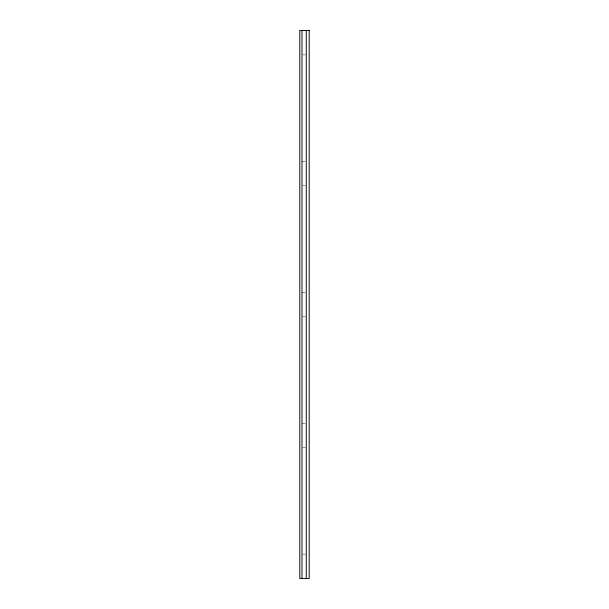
<?xml version="1.0" encoding="UTF-8"?>
<svg xmlns="http://www.w3.org/2000/svg" width="609" height="609" viewBox="0 0 609 609"><rect width="100%" height="100%" fill="white"/><g stroke="black" fill="none" stroke-linecap="round" stroke-linejoin="round"><path stroke-width="0.46" stroke-dasharray="3.04 2.28" d="M302.856 54.863L305.413 54.863M301.995 161.37L306.274 161.37M302.856 185.783L305.413 185.783M301.995 292.29L306.274 292.29M302.856 316.71L305.413 316.71M301.995 423.217L305.413 423.217M302.856 447.63L305.413 447.63M302.856 554.137L305.413 554.137"/><path stroke-width="0.91" d="M306.274 30.45L306.274 578.55M301.995 30.45L301.995 578.55M309.197 30.45L299.803 30.45L299.803 578.55L309.197 578.55L309.197 30.45"/></g></svg>
